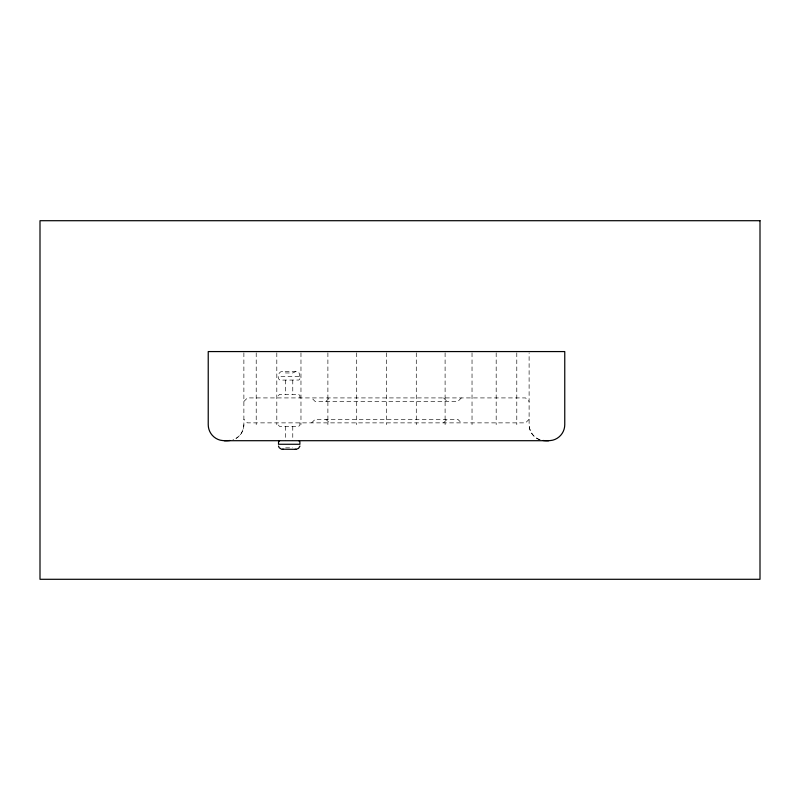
<?xml version="1.0" encoding="UTF-8"?>
<svg xmlns="http://www.w3.org/2000/svg" width="800" height="800" viewBox="0 0 800 800"><rect width="100%" height="100%" fill="white"/><g stroke="black" fill="none" stroke-linecap="round" stroke-linejoin="round"><path stroke-width="0.6" stroke-dasharray="4 3" d="M243.88 352.81L243.88 424.66C243.8 431.32 239.4 437.76 232.96 439.75M299.9 376.52L299.17 373.05L296.9 371.57L282.42 371.46C278.35 371.12 276.54 378.66 279.95 380.09L298.84 380.04L299.86 379.03L299.9 376.52L278.51 376.52M243.88 401.48L247.45 397.92L525.55 397.92L529.11 401.48M325.89 401.48L329.45 397.92M311.62 422.87L315.19 419.31L457.8 419.31L461.37 422.87M461.37 397.92L457.8 401.48L315.19 401.48L311.62 397.92M443.54 422.87L447.11 419.31M529.11 419.31L525.55 422.87L247.45 422.87L243.88 419.31M295.99 371.46L292.77 372.96L285.64 372.96L282.42 371.46M285.64 447.83L292.77 447.83M540.04 439.75C533.6 437.76 529.19 431.32 529.11 424.66L529.11 352.81M443.54 397.92L447.11 401.48M325.89 419.31L329.45 422.87M516.79 352.81L516.79 424.66M496.18 352.81L496.18 424.66M472.03 352.81L472.03 424.66M445.1 352.81L445.1 424.66M416.28 352.81L416.28 424.66M386.5 352.81L386.5 424.66M356.71 352.81L356.71 424.66M327.89 352.81L327.89 424.66M300.97 352.81L300.97 424.66M299.9 397.92L299.86 395.41L298.47 394.35L279.58 394.4L278.56 395.41L278.51 397.92M299.9 422.87L299.86 425.38L298.47 426.44L279.58 426.39L278.56 425.38L278.51 422.87M292.77 380.09L292.77 394.35M292.77 426.44L292.77 440.7M285.64 380.09L285.64 394.35M285.64 426.44L285.64 440.7M276.81 352.81L276.81 424.66M256.21 352.81L256.21 424.66M243.88 424.66A16.04 16.04 0 0 1 235.86 438.55M540 439.85A16.04 16.04 0 0 1 529.11 424.66"/><path stroke-width="1.2" d="M299.94 446.09L298.53 448.4L295.99 449.33L281.51 449.22L279.24 447.74L278.48 446.09M279.58 440.75L278.56 441.76L278.51 444.27L299.9 444.27L299.86 441.76L298.84 440.75M282.42 449.33L283.34 449.24M224.27 440.7L548.72 440.7M295.08 449.24L295.99 449.33M229.92 440.5A29.64 29.64 0 0 1 220.12 440.15A16.04 16.04 0 0 1 208.23 424.66L208.23 351.57L564.76 351.57L564.76 424.66A16.04 16.04 0 0 1 552.87 440.15A29.64 29.64 0 0 1 543.07 440.5M760 220.71L40 220.71L40 579.29L760 579.29L760 220.71"/></g></svg>
